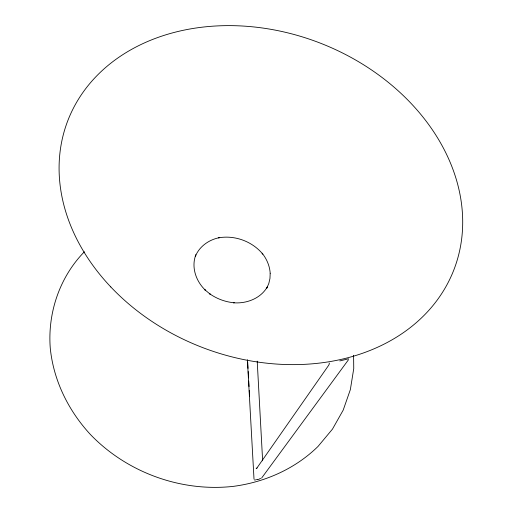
<?xml version="1.0" encoding="UTF-8"?>
<svg xmlns="http://www.w3.org/2000/svg" width="513" height="513" viewBox="0 0 513 513"><rect width="100%" height="100%" fill="white"/><g stroke="black" fill="none" stroke-linecap="round" stroke-linejoin="round"><path stroke-width="0.77" d="M84.401 251.774C59.598 277.046 47.478 313.142 50.28 348.282L50.312 348.545C53.608 380.806 68.575 410.9 90.487 434.575L90.583 434.678C126.891 472.326 180.454 491.973 232.492 486.459L232.645 486.452C264.426 482.419 295.007 469.004 318.009 446.451L332.469 429.118L343.197 410.124L350.36 389.598L353.746 368.61L353.598 355.265M348.507 359.709L261.598 478.097M256.577 468.523L328.621 365.371L329.359 363.832L329.147 362.986M256.141 468.465L257.096 467.946M260.623 478.405L259.7 478.776M256.41 479.7L257.706 479.334M258.02 479.488L259.315 479.123M348.558 358.786L339.76 360.94M255.711 479.899L254.416 479.995M254.012 479.123L247.381 359.716M247.683 362.056L248.029 368.379M248.209 371.547L248.561 377.869M248.734 381.037L249.042 386.571M249.26 390.521L249.568 396.062M257.205 361.114L262.637 460.802M270.184 273.249L269.96 278.463L268.806 283.497L266.734 288.242L267.465 286.632C260.835 298.451 246.567 303.869 233.492 302.766L234.191 302.792C225.419 301.99 216.941 298.874 209.74 293.814L210.215 294.218L204.758 289.678L205.476 290.281C196.081 281.445 191.009 267.222 195.838 254.801L195.306 256.494C199.313 246.343 209.189 239.539 219.711 237.596L218.57 237.833C234.826 234.928 252.268 241.399 262.791 254.095L262.137 253.204C266.702 258.924 269.742 265.901 270.184 273.249M110.814 286.972A206.944 163.198 21.1 0 0 452.793 272.538A206.944 163.198 21.1 0 0 219.089 25.83A206.944 163.198 21.1 0 0 110.814 286.972"/></g></svg>
